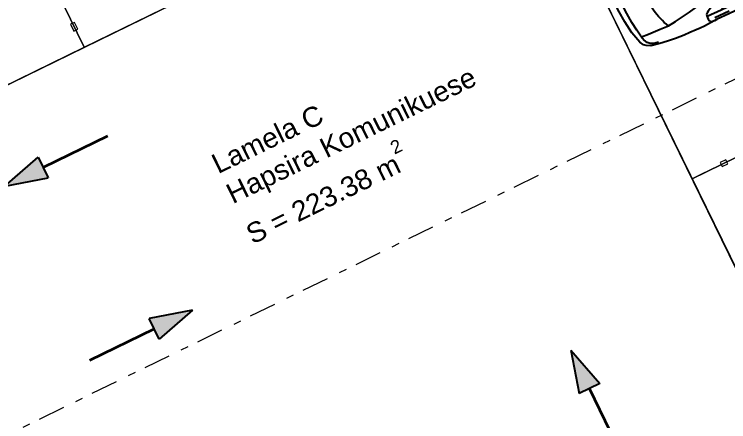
# Model space of a CAD drawing. Header units: metres. Extents: x 7511783 to 7512372, y 4692307 to 4692611.
# Drawn here: x 7512322.01 to 7512331.39, y 4692567.37 to 4692572.71 of the extents above; entities that cross this region are included whole.
import ezdxf

# ---------------------------------------------------------------- set-up
doc = ezdxf.new("R2010")
doc.units = ezdxf.units.M
doc.linetypes.add('Dot & Dashed', pattern=[670.2777624130249, 352.777767181396, -176.388883590699, 0, -141.11111164093])
doc.linetypes.add('Long Dashed', pattern=[793.7499761581423, 476.2499928474427, -317.4999833106997])
for name, color, linetype, lineweight, true_color in [('A - Fill Zone_Pen_No__156', 7, 'Continuous', 0, 0x54689e), ('A -Polyline_Pen_No__48', 7, 'Continuous', 0, 0xa80f02), ('A -Polyline_Pen_No__8', 7, 'Continuous', 0, 0xa80f02), ('Marker - Section_Pen_No__85', 7, 'Continuous', 0, 0x80c2ff)]:
    doc.layers.add(name, color=color, linetype=linetype, lineweight=lineweight, true_color=true_color)
for name, color, linetype, lineweight in [('A - Shtyllat', 7, 'Continuous', 0), ('A - Shtyllat_Pen_No__1', 7, 'Continuous', 0), ('A -Polyline', 7, 'Continuous', 0), ('A -Polyline_Pen_No__42', 8, 'Continuous', 0), ('garazhat-netw-amiri - b1', 20, 'Continuous', 0), ('Interior - Furniture _Pen_No__42', 8, 'Continuous', 0), ('Marker - Section', 7, 'Continuous', 0)]:
    doc.layers.add(name, color=color, linetype=linetype, lineweight=lineweight)
doc.styles.add('GENERATED_STYLE_1', font='arial.ttf')

# ---------------------------------------------------------------- blocks, each defined once
blk = doc.blocks.new('Column_76', base_point=(6635.000000000004, 13874.91603487401))
at = {"layer": 'A - Shtyllat_Pen_No__1', "color": 7, "linetype": 'Continuous', "lineweight": 13, "flags": 128}
blk.add_lwpolyline([(6662.500000000005, 13924.91603487401), (6607.500000000003, 13924.91603487401), (6607.500000000003, 13824.91603487401), (6662.500000000005, 13824.91603487401)], close=True, dxfattribs=at)
blk = doc.blocks.new('Column_80', base_point=(445.0000000000012, 14410))
at = {"layer": 'A - Shtyllat_Pen_No__1', "color": 7, "linetype": 'Continuous', "lineweight": 13, "flags": 128}
blk.add_lwpolyline([(405.0000000000011, 14440), (405.0000000000011, 14380), (485.0000000000012, 14380), (485.0000000000012, 14440)], close=True, dxfattribs=at)
blk = doc.blocks.new('Car 05 22')
at = {"layer": 'Interior - Furniture _Pen_No__42', "color": 8, "linetype": 'Continuous', "lineweight": 25}
for p, q in [((1961.117547741, 983.2211582230001), (1928.938242309, 983.2211582230001)), ((1928.938242309, 983.2211582230001), (1957.843908175, 858.0544967500001)), ((1996.903176747, 974.9060932166), (1961.117547741, 983.2211582230001)), ((2026.89661068, 945.007687052), (1996.903176747, 974.9060932166)), ((2054.5732194, 897.577022836), (2026.89661068, 945.007687052)), ((-168.2198443133, 844.6061713611999), (-251.752794228, 841.0437339470001)), ((-78.35772569479998, 850.6357850930001), (-168.2198443133, 844.6061713611999)), ((-24.036324899, 852.2918850640001), (-78.35772569479998, 850.6357850930001)), ((40.3182760438, 852.333685063), (-24.036324899, 852.2918850640001)), ((230.8030912739, 845.5192631063), (40.3182760438, 852.333685063)), ((165.168377873, 840.2758852750001), (194.733578306, 844.324685204)), ((194.733578306, 844.324685204), (230.803091274, 845.519263106)), ((400.0158099590001, 847.5968063790001), (230.8030912739, 845.5192631063)), ((590.7241636140001, 851.6786068920002), (400.0158099590001, 847.5968063790001)), ((856.5325990199999, 856.1697074550001), (590.7241636140001, 851.6786068920002)), ((1129.8609284, 858.5331077519999), (856.5325990199999, 856.1697074550001)), ((1129.8609284, 858.5331077519999), (1120.69723063, 838.160005195)), ((1536.1071561, 860.3802508980001), (1129.8609284, 858.5331077519999)), ((1957.843908175, 858.0544967500001), (1536.1071561, 860.3802508980001)), ((1957.84390817, 858.0544967500001), (1977.22141076, 777.427813481)), ((2067.91700908, 857.6794056350002), (2054.5732194, 897.577022836)), ((2119.91703998, 857.4374531180001), (2067.91700908, 857.6794056350002)), ((2075.28112592, 835.6608695470001), (2067.91700908, 857.6794056350002)), ((2193.165590015, 856.4504063259001), (2119.91703998, 857.4374531180001)), ((2182.27381684, 834.0818412380002), (2193.16559002, 856.4504063260001)), ((2808.01466132, 852.5547640039999), (2193.165590015, 856.4504063259001)), ((2855.7113639, 852.6327640009999), (2808.01466132, 852.5547640039999)), ((2808.01466132, 852.5547640039999), (2876.86636504, 843.3172643940001)), ((2891.44016583, 852.528764005), (2855.7113639, 852.6327640009999)), ((2922.51356751, 852.0343640259999), (2891.44016583, 852.528764005)), ((2945.17226874, 849.4061641369999), (2922.51356751, 852.0343640259999)), ((2989.61447115, 839.6482645490003), (2945.17226874, 849.4061641369999)), ((-706.3378894982, 775.7872218095), (-757.6903274910002, 747.022066986)), ((-585.227090103, 801.027979058), (-706.3378894982, 775.7872218095)), ((-664.8727541800001, 760.961322365), (-701.0941271610001, 743.2591195180001)), ((-626.571782751, 772.4860242179999), (-664.8727541800001, 760.961322365)), ((-594.8871138119998, 778.489558035), (-626.571782751, 772.4860242179999)), ((-483.1389679684001, 817.2581826864), (-585.227090103, 801.027979058)), ((-372.3345973750002, 830.2299334650002), (-483.1389679684001, 817.2581826864)), ((-251.752794228, 841.0437339470001), (-372.3345973750002, 830.2299334650002)), ((124.560977278, 791.396786131), (129.0398444, 820.468777931)), ((125.693926866, 743.8968737240001), (124.560977278, 791.396786131)), ((327.3887276080001, 761.9208956260001), (125.394377448, 756.455747737)), ((129.0398444, 820.468777931), (138.8862428820001, 832.3883788069999)), ((138.8862428820001, 832.3883788069999), (165.168377873, 840.2758852750001)), ((210.873013229, 809.231738788), (418.0703055720001, 816.1926024380002)), ((521.950780327, 764.672895972), (327.3887276080001, 761.9208956260001)), ((355.2943663540001, 762.315609428), (339.1227247570001, 683.1192857359999)), ((373.4006373970001, 762.571715197), (357.2289958010001, 683.375391506)), ((813.6270094460001, 769.327996556), (521.950780327, 764.672895972)), ((1108.59023357, 773.98329714), (813.6270094460001, 769.327996556)), ((1036.25651944, 772.8416796290002), (996.5002997029999, 578.7916468290002)), ((1041.96657906, 578.0240872360001), (1107.56627095, 773.967136299)), ((1173.32542975, 774.8950612010001), (1090.33970038, 577.8925306800002)), ((1115.14443198, 808.9482015290001), (1108.59023357, 773.98329714)), ((1108.59023357, 773.98329714), (1537.61805657, 780.0259473990001)), ((1119.51383092, 833.267204581), (1115.14443198, 808.9482015290001)), ((1120.16623076, 836.3248049650001), (1119.51383092, 833.267204581)), ((1120.69723063, 838.160005195), (1120.16623076, 836.3248049650001)), ((1162.63563846, 830.4777734580001), (1220.13025657, 829.0713745190002)), ((1220.13025657, 829.0713745190002), (1369.65750367, 831.4890726950001)), ((1537.61805657, 780.0256115210001), (1974.99295641, 786.0764425990001)), ((1939.15395607, 686.22492547), (1995.917261, 777.427813481)), ((1977.22141076, 777.427813481), (2019.59119012, 777.427813481)), ((2000.39650233, 701.5917706940002), (2213.53100788, 762.9814866290001)), ((2019.59119012, 777.427813481), (2044.48611622, 783.069509224)), ((2044.48611622, 783.069509224), (2063.35562216, 792.2740022800001)), ((2063.35562216, 792.2740022800001), (2070.42572439, 799.8521965630001)), ((2068.68333559, 787.696981005), (2065.39356605, 794.4584027669999)), ((2068.68333559, 787.696981005), (2148.02030692, 790.4828861469999)), ((2070.42572439, 799.8521965630001), (2075.2191259, 809.398389361)), ((2075.2191259, 809.398389361), (2075.28112592, 835.6608695470001)), ((2106.51930118, 732.1586113790001), (2148.02030692, 790.4828861469999)), ((2148.02030692, 790.4828861469999), (2166.81146925, 813.8145374840001)), ((2148.02030692, 790.4828861469999), (2205.61920777, 792.204186117)), ((2166.81146925, 813.8145374840001), (2182.27381684, 834.0818412380002)), ((2205.61920777, 792.204186117), (2227.21980808, 791.0038861380001)), ((2226.59190807, 769.8777067159999), (2213.53100788, 762.9814866290001)), ((2213.53100788, 762.9814866290001), (2238.34670825, 752.240186817)), ((2234.36910819, 773.9630864369999), (2226.59190807, 769.8828865080001)), ((2227.21980808, 791.0038861380001), (2232.61990816, 790.0299861550001)), ((2232.61990816, 790.0299861550001), (2237.93539134, 787.287122525)), ((2238.46067648, 776.864360243), (2234.36910819, 773.9630864369999)), ((2240.81890828, 784.0391862600001), (2237.93539134, 787.287122525)), ((2238.34670825, 752.240186817), (2258.53170854, 739.7174870370001)), ((2238.46067648, 776.864360243), (2240.85090828, 780.520986322)), ((2240.85090828, 780.520986322), (2240.81890828, 784.0391862600001)), ((2876.86636504, 843.3172643940001), (2954.16376923, 813.731165643)), ((2904.11849592, 832.8863289209999), (2905.06820589, 832.837990116)), ((2954.16376923, 813.731165643), (3075.78877375, 774.6896785450001)), ((3013.55027244, 833.064864827), (2989.61447115, 839.6482645490003)), ((3154.26138006, 782.5577669589999), (3013.55027244, 833.064864827)), ((3022.47491973, 758.305686711), (3023.66221975, 762.4851866380001)), ((3024.49924208, 753.7186598590001), (3022.47491973, 758.305686711)), ((3023.66221975, 762.4851866380001), (3034.64521991, 765.0503865930001)), ((3037.91041996, 743.452886971), (3024.49924208, 753.7186598590001)), ((3034.64521991, 765.0503865930001), (3046.93432009, 763.817386614)), ((3046.93432009, 763.817386614), (3060.9451203, 762.9292866300001)), ((3060.9451203, 762.9292866300001), (3089.85712072, 757.3861867269999)), ((3100.48402088, 763.1120866269999), (3075.78877375, 774.6896785450001)), ((3089.85712072, 757.3861867269999), (3108.43932099, 751.4304868319999)), ((3114.13862108, 753.311186799), (3100.48402088, 763.1120866269999)), ((3108.43932099, 751.4304868319999), (3122.8656212, 746.435986919)), ((3122.8656212, 746.435986919), (3114.13862108, 753.311186799)), ((3235.883818752, 747.6101556219), (3154.26138006, 782.5577669589999)), ((-815.0478655078001, 667.7598955197003), (-855.0523550635, 511.0116477078998)), ((-784.8200333720001, 721.8124613509999), (-815.0478655078001, 667.7598955197003)), ((-757.6903274910002, 747.022066986), (-784.8200333720001, 721.8124613509999)), ((-768.27197925, 602.2788720830002), (-750.5770825730001, 669.7773949330001)), ((-729.425104913, 716.3992494200002), (-750.5770825730001, 669.7773949330001)), ((-701.0941271610001, 743.2591195180001), (-729.425104913, 716.3992494200002)), ((132.4291391170001, 722.8048827370001), (125.693926866, 743.8968737240001)), ((146.670770152, 710.6062742990001), (132.4291391170001, 722.8048827370001)), ((171.252864179, 696.6287725440002), (146.670770152, 710.6062742990001)), ((212.566754139, 676.5412700230003), (171.252864179, 696.6287725440002)), ((266.3151410770001, 654.566867265), (212.566754139, 676.5412700230003)), ((339.1227247570001, 683.1192857359999), (329.5580559370001, 633.867334886)), ((357.2289958010001, 683.375391506), (346.76505809, 629.492778784)), ((2000.39650233, 701.5917706940002), (1730.35620914, 633.8338533080002)), ((1952.84760406, 621.338789111), (2122.04550654, 659.9572884350001)), ((2122.04550654, 659.9572884350001), (2293.79610906, 697.650987774)), ((2258.53170854, 739.7174870370001), (2269.0398087, 731.086787188)), ((2269.0398087, 731.086787188), (2278.83550884, 721.9650873480001)), ((2278.83550884, 721.9650873480001), (2293.79610906, 697.650987774)), ((2293.79610906, 697.650987774), (2317.1870094, 700.7385877199999)), ((2293.79610906, 697.6386630720001), (2293.79610906, 697.650987774)), ((2317.1870094, 700.7385877199999), (2345.74280982, 702.7498876850002)), ((2355.13419975, 639.912801441), (2317.1870094, 700.7385877199999)), ((2345.74280982, 702.7498876850002), (2378.92931031, 702.0184876970001)), ((2410.10490185, 649.1086815510001), (2378.92931031, 702.0184876970001)), ((2378.92931031, 702.0184876970001), (2410.57231077, 694.202887834)), ((2410.57231077, 694.202887834), (2410.58631694, 694.1782473540002)), ((2428.73881104, 681.706188053), (2410.57231077, 694.202887834)), ((2428.73881104, 681.706188053), (2457.25830016, 700.0355353230001)), ((2428.77597173, 681.7007453250001), (2428.73881104, 681.706188053)), ((2428.77597173, 681.7007453250001), (2456.66545813, 639.8418234830003)), ((2457.25830016, 700.0355353230001), (2535.4819126, 697.9905877680001)), ((2535.4226126, 697.9916562040003), (2673.21491462, 695.5089878119999)), ((2535.46586986, 697.9894090810001), (2535.4819126, 697.988971943)), ((2673.21491462, 695.5089878119999), (2787.200816290001, 691.4809878819999)), ((2787.200816290001, 691.4809878819999), (2868.41581748, 687.223087957)), ((2868.39588233, 687.2248867100001), (2959.72331881, 678.984388101)), ((2959.72331881, 678.984388101), (2868.41581748, 687.1969879569999)), ((2959.72331881, 678.984388101), (3047.2313201, 666.2002883250001)), ((3050.61522015, 730.6688871950001), (3037.91041996, 743.452886971)), ((3047.20992906, 666.2041971140002), (3100.00912087, 656.556188494)), ((3064.50712035, 714.6457874760001), (3050.61522015, 730.6688871950001)), ((3076.97452053, 697.807687771), (3064.50712035, 714.6457874760001)), ((3100.00912087, 656.556188494), (3076.97452053, 697.807687771)), ((3152.92075342, 553.873393456), (3100.00912087, 656.556188494)), ((3170.0706946, 726.5554905960001), (3122.8656212, 746.435986919)), ((3211.69204952, 701.0151137130001), (3170.0706946, 726.5554905960001)), ((3254.25934432, 663.1775183300001), (3211.69204952, 701.0151137130001)), ((3269.07948628, 728.3294692490001), (3235.883818752, 747.6101556219)), ((3301.86726379, 602.8090087200001), (3254.25934432, 663.1775183300001)), ((3298.56678787, 705.6390702070001), (3269.07948628, 728.3294692490001)), ((3337.33388997, 663.380671991), (3298.56678787, 705.6390702070001)), ((3374.49419199, 603.583974516), (3337.33388997, 663.380671991)), ((-768.27197925, 602.2788720830002), (-782.764796709, 510.0106247469999)), ((-764.3441764490001, 617.261773195), (-665.7281459970001, 623.9546285630003)), ((-665.7281459970001, 623.9546285630003), (-500.877431885, 634.180288886)), ((-500.877431885, 634.180288886), (-383.0238853850001, 641.9613403830001)), ((-383.0238853850001, 641.9613403830001), (-274.2208861730001, 631.3184000780001)), ((-274.2208861730001, 631.3184000780001), (-56.40485420300001, 600.536895199)), ((-56.40485420300001, 600.536895199), (145.941775497, 566.5900898169999)), ((145.941775497, 566.5900898169999), (233.261172115, 552.312592089)), ((319.490328155, 636.426864989), (266.3151410770001, 654.566867265)), ((392.7088835140001, 617.8124267930001), (319.490328155, 636.426864989)), ((474.8166917820001, 607.105387857), (392.7088835140001, 617.8124267930001)), ((521.3449804749999, 601.6186871690002), (474.8166917820001, 607.105387857)), ((569.993568652, 596.838186569), (521.3449804749999, 601.6186871690002)), ((652.59274858, 590.9845858339999), (569.993568652, 596.838186569)), ((772.8388193580001, 584.9903850819999), (652.59274858, 590.9845858339999)), ((907.266686691, 580.298084493), (772.8388193580001, 584.9903850819999)), ((1041.96657906, 578.0240872360001), (907.266686691, 580.298084493)), ((1227.79815085, 577.518695794), (1041.96657906, 578.0240872360001)), ((1316.09897866, 580.475793563), (1227.79815085, 577.518695794)), ((1403.02450604, 584.4121905939999), (1316.09897866, 580.475793563)), ((1483.8761315, 590.1361862749999), (1403.02450604, 584.4121905939999)), ((1562.00595611, 600.5964783840001), (1483.8761315, 590.1361862749999)), ((1730.35620914, 633.8338533080002), (1562.00595611, 600.5964783840001)), ((1610.72419049, 544.0665862469999), (1779.61280153, 581.7538898049999)), ((1779.61280153, 581.7538898049999), (1952.84760406, 621.338789111)), ((2379.77420337, 575.387091212), (2355.13301598, 639.9159014410001)), ((2397.33410595, 514.2584815219999), (2379.77250853, 575.3929912130001)), ((2436.02871163, 583.2244924540001), (2410.10490185, 649.1086815510001)), ((2453.63941421, 521.616582688), (2436.02871163, 583.2244924540001)), ((2456.66545813, 639.8418234830003), (2487.23639187, 574.2621729599999)), ((2487.23639187, 574.2621729599999), (2491.79934275, 562.0052962960002)), ((3301.86726379, 602.8090087200001), (3346.01551313, 501.42179807)), ((3418.40079436, 512.743978351), (3374.49419199, 603.583974516)), ((-855.0523550635, 511.0116477078998), (-874.6778528530002, 344.9579771100001)), ((-782.7621654889999, 510.0273763590001), (-794.5333543099999, 390.6265818930001)), ((233.261172115, 552.312592089), (315.3092800730001, 541.359190513)), ((315.2936019620001, 541.3606176840001), (384.2945810830001, 535.0794906230002)), ((384.2815104790001, 535.0803623180001), (454.174320738, 530.4191213629999)), ((454.170282107, 530.4193907049998), (526.242583163, 526.2868907769998)), ((526.2331313149999, 526.287307384), (627.7018846490002, 521.814890855)), ((627.6985462070002, 521.8149872519999), (756.75876515, 518.0884218199999)), ((756.75876515, 518.0884218199999), (1322.62824821, 518.052230308)), ((1322.62824821, 518.052230308), (1420.49779626, 521.6528908580001)), ((1420.49066257, 521.652523245), (1466.64156934, 524.030772681)), ((1466.62639694, 524.029990817), (1510.87647584, 527.594696836)), ((1510.85529759, 527.5929907539999), (1554.25309822, 533.0576906580002)), ((1554.25309822, 533.0576906580002), (1596.82961355, 540.969674969)), ((1597.28918852, 541.1774857889999), (1596.65116701, 540.8889849259999)), ((2419.31580918, 395.73626267), (2397.33316008, 514.2635815229999)), ((2477.61661773, 401.0764635800001), (2453.63941421, 521.616582688)), ((2491.79994982, 562.0052962960002), (2517.90263133, 477.034766618)), ((2517.90263133, 477.034766618), (2537.54372273, 384.081034151)), ((3189.62073735, 475.569766106), (3152.92075342, 553.873393456)), ((3199.39883308, 466.7584630290001), (3189.62073735, 475.569766106)), ((3346.01551313, 501.42179807), (3374.29746586, 419.557472908)), ((3457.47689648, 393.098483403), (3418.40079436, 512.743978351)), ((-794.5333543099999, 390.6265818930001), (-802.432846809, 258.715288008)), ((2433.73206705, 266.091642182), (2419.31580918, 395.73626267)), ((2493.88922012, 269.050242651), (2477.61661773, 401.0764635800001)), ((2537.54372273, 384.081034151), (2551.45611664, 285.6281997640001)), ((3220.69886845, 454.3885401880001), (3199.39883308, 466.7584630290001)), ((3256.10680826, 439.241753418), (3220.67662376, 454.401458713)), ((3288.39019413, 425.101248479), (3256.10680826, 439.241753418)), ((3319.36158057, 408.4128426500001), (3288.39019413, 425.101248479)), ((3353.46269085, 384.251283776), (3319.36158057, 408.4128426500001)), ((3324.65427826, 377.297531782), (3321.23357975, 370.497229407)), ((3328.30797666, 379.591332583), (3324.65427826, 377.297531782)), ((3338.46837221, 379.452332535), (3328.30797666, 379.591332583)), ((3363.6407612, 357.8117249760001), (3338.46837221, 379.452332535)), ((3377.18239213, 359.973484801), (3353.46269085, 384.251283776)), ((3391.09039087, 344.247647689), (3374.29746586, 419.557472908)), ((3468.34279707, 330.9338860280001), (3457.47689648, 393.098483403)), ((-874.6778528530002, 344.9579771100001), (-882.9440546450002, 194.680643518)), ((2551.45611664, 285.6281997640001), (2559.71041303, 193.693567653)), ((3321.23357975, 370.497229407), (3320.99727986, 362.132926485)), ((3320.99727986, 362.132926485), (3338.31527228, 276.8564967000001)), ((3396.66521323, 315.8049103040001), (3363.6407612, 357.8117249760001)), ((3391.09039087, 344.247647689), (3377.18239213, 359.973484801)), ((3408.0703938, 289.3779877820002), (3396.66521323, 315.8049103040001)), ((3408.0703938, 289.3779877820002), (3413.77629411, 267.259988716)), ((3474.4914974, 263.721088865), (3468.34279707, 330.9338860280001)), ((-882.9440546450002, 194.680643518), (-885.376707689, 0)), ((-802.432846809, 258.715288008), (-806.813142649, 124.936494209)), ((2441.61713002, 131.955220918), (2433.73181129, 266.093942182)), ((2503.10292147, 133.173421111), (2493.88922012, 269.050242651)), ((2559.71041303, 193.693567653), (2564.38081099, 101.185635342)), ((3338.31527228, 276.8564967000001), (3351.88296634, 172.661960307)), ((3413.77548775, 267.2641933500001), (3418.45445829, 242.866384828)), ((3418.45219437, 242.878189745), (3424.04489467, 200.723791525)), ((3424.04489467, 200.723791525), (3427.72848251, 152.023715234)), ((3478.33319761, 199.9171915590001), (3474.4914974, 263.721088865)), ((3479.35651311, 164.9481933352), (3478.33319761, 199.9171915590001)), ((-806.813142649, 124.936494209), (-808.0470753050001, 0)), ((2444.0197128, -0.02730000432770001), (2441.61701245, 131.957220918)), ((2506.01959488, -3.859767548100002e-13), (2503.10292147, 133.173421111)), ((2564.38081099, 101.185635342), (2566.01761027, -0.006100002130650002)), ((3351.88296634, 172.661960307), (3358.34376351, 75.87012649980001)), ((3432.36383112, 39.98011396419999), (3427.72848251, 152.023715234)), ((3489.51959821, 164.9481933352), (3479.35651311, 164.9481933352)), ((3489.51959821, -164.9481933352), (3489.51959821, 164.9481933352)), ((-885.376707689, 0), (-882.9440546450002, -194.680643518)), ((-806.813142649, -124.936494209), (-808.0470753050001, 1.476718538480001e-13)), ((2444.0197128, 0.02730000432710001), (2441.61701245, -131.957220918)), ((2564.38081099, -101.185635342), (2566.01761027, 0.006100002129970001)), ((3353.95786543, 27.8932505984), (3358.34376351, 75.87012649980001)), ((3353.95786543, 27.8932505984), (3353.95786543, -0.7649002671629999)), ((3353.95786543, -27.8932505984), (3353.95786543, 0.7649002671619999)), ((3370.89075802, 11.7411041009), (3370.32315827, -0.7649002671629999)), ((3370.89075802, -11.7411041009), (3370.32315827, 0.7649002671619999)), ((3372.49235732, 23.6550082622), (3370.89075802, 11.7411041009)), ((3376.26728506, 38.993950924), (3372.49235732, 23.6550082622)), ((3381.98685317, 46.5714162664), (3376.26728506, 38.993950924)), ((3386.21005132, 48.3522168884), (3381.98685317, 46.5714162664)), ((3386.21005132, 48.3522168884), (3394.28954778, 48.3522168884)), ((3398.51284593, 46.5714162664), (3394.28954778, 48.3522168884)), ((3404.23226311, 38.99375151340001), (3398.51284593, 46.5714162664)), ((3404.23226311, 38.99375151340001), (3408.00714178, 23.6550082622)), ((3408.00714178, 23.6550082622), (3409.76654101, 8.055102813469999)), ((3409.76654101, 8.055102813469999), (3409.76654101, -4.961309141290002e-13)), ((3431.76949509, 57.3729975776), (3431.76949509, 56.7710829698)), ((3432.04453126, -0.0109000038072), (3432.36383112, 39.98011396419999)), ((3432.04453126, 0.0109000038063), (3432.36383112, -39.98011396419999)), ((2506.01959488, -2.780368116010001e-13), (2503.10292147, -133.173421111)), ((3351.88296634, -172.661960307), (3358.34376351, -75.87012649980001)), ((3353.95786543, -27.8932505984), (3358.34376351, -75.87012649980001)), ((3372.49235732, -23.6550082622), (3370.89075802, -11.7411041009)), ((3376.26728506, -38.993950924), (3372.49235732, -23.6550082622)), ((3381.98685317, -46.5714162664), (3376.26728506, -38.993950924)), ((3386.21005132, -48.3522168884), (3381.98685317, -46.5714162664)), ((3386.21005132, -48.3522168884), (3394.28954778, -48.3522168884)), ((3398.51284593, -46.5714162664), (3394.28954778, -48.3522168884)), ((3404.23226311, -38.99375151340001), (3398.51284593, -46.5714162664)), ((3404.23226311, -38.99375151340001), (3408.00714178, -23.6550082622)), ((3408.00714178, -23.6550082622), (3409.76654101, -8.055102813469999)), ((3409.76654101, -8.055102813469999), (3409.76654101, -3.892295027780001e-13)), ((3432.36383112, -39.98011396419999), (3427.72848251, -152.023715234)), ((3431.76949509, -57.3729975776), (3431.76949509, -56.7710829698)), ((-802.432846809, -258.715288008), (-806.813142649, -124.936494209)), ((2441.61713002, -131.955220918), (2433.73181129, -266.093942182)), ((2503.10292147, -133.173421111), (2493.88922012, -269.050242651)), ((2559.71041303, -193.693567653), (2564.38081099, -101.185635342)), ((3338.31527228, -276.8564967000001), (3351.88296634, -172.661960307)), ((3424.04489467, -200.723791525), (3427.72848251, -152.023715234)), ((3478.33319761, -199.9171915590001), (3479.35651311, -164.9481933352)), ((3479.35651311, -164.9481933352), (3489.51959821, -164.9481933352)), ((-882.9440546450002, -194.680643518), (-874.6778528530002, -344.9579771100001)), ((-794.5333543099999, -390.6265818930001), (-802.432846809, -258.715288008)), ((2433.73206705, -266.091642182), (2419.31580918, -395.73626267)), ((2493.88922012, -269.050242651), (2477.61661773, -401.0764635800001)), ((2551.45611664, -285.6281997640001), (2559.71041303, -193.693567653)), ((3320.99727986, -362.132926485), (3338.31527228, -276.8564967000001)), ((3408.0703938, -289.3779877820002), (3413.77629411, -267.259988716)), ((3413.77548775, -267.2641933500001), (3418.45445829, -242.866384828)), ((3418.45219437, -242.878189745), (3424.04489467, -200.723791525)), ((3468.34279707, -330.9338860280001), (3474.4914974, -263.721088865)), ((3474.4914974, -263.721088865), (3478.33319761, -199.9171915590001)), ((-874.6778528530002, -344.9579771100001), (-855.0523550635, -511.0116477078998)), ((2537.54372273, -384.081034151), (2551.45611664, -285.6281997640001)), ((3321.23357975, -370.497229407), (3320.99727986, -362.132926485)), ((3324.65427826, -377.297531782), (3321.23357975, -370.497229407)), ((3363.6407612, -357.8117249760001), (3338.46837221, -379.452332535)), ((3377.18239213, -359.973484801), (3353.46269085, -384.251283776)), ((3396.66521323, -315.8049103040001), (3363.6407612, -357.8117249760001)), ((3391.09039087, -344.247647689), (3374.29746586, -419.557472908)), ((3391.09039087, -344.247647689), (3377.18239213, -359.973484801)), ((3408.0703938, -289.3779877820002), (3396.66521323, -315.8049103040001)), ((3457.47689648, -393.098483403), (3468.34279707, -330.9338860280001)), ((-782.7621654889999, -510.0273763590001), (-794.5333543099999, -390.6265818930001)), ((2419.31580918, -395.73626267), (2397.33316008, -514.2635815229999)), ((2477.61661773, -401.0764635800001), (2453.63941421, -521.616582688)), ((2517.90263133, -477.034766618), (2537.54372273, -384.081034151)), ((3199.39883308, -466.7584630290001), (3189.62073735, -475.569766106)), ((3220.69886845, -454.3885401880001), (3199.39883308, -466.7584630290001)), ((3256.10680826, -439.241753418), (3220.67662376, -454.401458713)), ((3288.39019413, -425.101248479), (3256.10680826, -439.241753418)), ((3319.36158057, -408.4128426500001), (3288.39019413, -425.101248479)), ((3353.46269085, -384.251283776), (3319.36158057, -408.4128426500001)), ((3328.30797666, -379.591332583), (3324.65427826, -377.297531782)), ((3338.46837221, -379.452332535), (3328.30797666, -379.591332583)), ((3346.01551313, -501.42179807), (3374.29746586, -419.557472908)), ((3418.40079436, -512.743978351), (3457.47689648, -393.098483403)), ((-855.0523550635, -511.0116477078998), (-815.0478655078001, -667.7598955197003)), ((-768.27197925, -602.2788720830002), (-782.764796709, -510.0106247469999)), ((145.941775497, -566.5900898169999), (233.261172115, -552.312592089)), ((233.261172115, -552.312592089), (315.3092800730001, -541.359190513)), ((315.2936019620001, -541.3606176840001), (384.2945810830001, -535.0794906230002)), ((384.2815104790001, -535.0803623180001), (454.174320738, -530.4191213629999)), ((454.170282107, -530.4193907049998), (526.242583163, -526.2868907769998)), ((526.2331313149999, -526.287307384), (627.7018846490002, -521.814890855)), ((627.6985462070002, -521.8149872519999), (756.75876515, -518.0884218199999)), ((756.75876515, -518.0884218199999), (1322.62824821, -518.052230308)), ((1322.62824821, -518.052230308), (1420.49779626, -521.6528908580001)), ((1420.49066257, -521.652523245), (1466.64156934, -524.030772681)), ((1466.62639694, -524.029990817), (1510.87647584, -527.594696836)), ((1510.85529759, -527.5929907539999), (1554.25309822, -533.0576906580002)), ((1554.25309822, -533.0576906580002), (1596.82961355, -540.969674969)), ((1597.28918852, -541.1774857889999), (1596.65116701, -540.8889849259999)), ((1610.72419049, -544.0665862469999), (1779.61280153, -581.7538898049999)), ((2397.33410595, -514.2584815219999), (2379.77250853, -575.3929912130001)), ((2453.63941421, -521.616582688), (2436.02871163, -583.2244924540001)), ((2487.23639187, -574.2621729599999), (2491.79934275, -562.0052962960002)), ((2491.79994982, -562.0052962960002), (2517.90263133, -477.034766618)), ((3152.92075342, -553.873393456), (3100.00912087, -656.556188494)), ((3189.62073735, -475.569766106), (3152.92075342, -553.873393456)), ((3301.86726379, -602.8090087200001), (3346.01551313, -501.42179807)), ((3374.49419199, -603.583974516), (3418.40079436, -512.743978351)), ((-768.27197925, -602.2788720830002), (-750.5770825730001, -669.7773949330001)), ((-764.3441764490001, -617.261773195), (-665.7281459970001, -623.9546285630003)), ((-665.7281459970001, -623.9546285630003), (-500.877431885, -634.180288886)), ((-500.877431885, -634.180288886), (-383.0238853850001, -641.9613403830001)), ((-383.0238853850001, -641.9613403830001), (-274.2208861730001, -631.3184000780001)), ((-274.2208861730001, -631.3184000780001), (-56.40485420300001, -600.536895199)), ((-56.40485420300001, -600.536895199), (145.941775497, -566.5900898169999)), ((266.3151410770001, -654.566867265), (212.566754139, -676.5412700230003)), ((319.490328155, -636.426864989), (266.3151410770001, -654.566867265)), ((392.7088835140001, -617.8124267930001), (319.490328155, -636.426864989)), ((339.1227247570001, -683.1192857359999), (329.5580559370001, -633.867334886)), ((357.2289958010001, -683.375391506), (346.76505809, -629.492778784)), ((474.8166917820001, -607.105387857), (392.7088835140001, -617.8124267930001)), ((521.3449804749999, -601.6186871690002), (474.8166917820001, -607.105387857)), ((569.993568652, -596.838186569), (521.3449804749999, -601.6186871690002)), ((652.59274858, -590.9845858339999), (569.993568652, -596.838186569)), ((772.8388193580001, -584.9903850819999), (652.59274858, -590.9845858339999)), ((907.266686691, -580.298084493), (772.8388193580001, -584.9903850819999)), ((1041.96657906, -578.0240872360001), (907.266686691, -580.298084493)), ((1036.25651944, -772.8416796290002), (996.5002997029999, -578.7916468290002)), ((1227.79815085, -577.518695794), (1041.96657906, -578.0240872360001)), ((1041.96657906, -578.0240872360001), (1107.56627095, -773.967136299)), ((1173.32542975, -774.8950612010001), (1090.33970038, -577.8925306800002)), ((1316.09897866, -580.475793563), (1227.79815085, -577.518695794)), ((1403.02450604, -584.4121905939999), (1316.09897866, -580.475793563)), ((1483.8761315, -590.1361862749999), (1403.02450604, -584.4121905939999)), ((1562.00595611, -600.5964783840001), (1483.8761315, -590.1361862749999)), ((1730.35620914, -633.8338533080002), (1562.00595611, -600.5964783840001)), ((2000.39650233, -701.5917706940002), (1730.35620914, -633.8338533080002)), ((1779.61280153, -581.7538898049999), (1952.84760406, -621.338789111)), ((1952.84760406, -621.338789111), (2122.04550654, -659.9572884350001)), ((2355.13419975, -639.912801441), (2317.1870094, -700.7385877199999)), ((2379.77420337, -575.387091212), (2355.13301598, -639.9159014410001)), ((2410.10490185, -649.1086815510001), (2378.92931031, -702.0184876970001)), ((2436.02871163, -583.2244924540001), (2410.10490185, -649.1086815510001)), ((2428.77597173, -681.7007453250001), (2456.66545813, -639.8418234830003)), ((2456.66545813, -639.8418234830003), (2487.23639187, -574.2621729599999)), ((3301.86726379, -602.8090087200001), (3254.25934432, -663.1775183300001)), ((3337.33388997, -663.380671991), (3374.49419199, -603.583974516)), ((-815.0478655078001, -667.7598955197003), (-784.8200333720001, -721.8124613509999)), ((-784.8200333720001, -721.8124613509999), (-757.6903274910002, -747.022066986)), ((-757.6903274910002, -747.022066986), (-706.3378894982, -775.7872218095)), ((-729.425104913, -716.3992494200002), (-750.5770825730001, -669.7773949330001)), ((-701.0941271610001, -743.2591195180001), (-729.425104913, -716.3992494200002)), ((-664.8727541800001, -760.961322365), (-701.0941271610001, -743.2591195180001)), ((125.693926866, -743.8968737240001), (124.560977278, -791.396786131)), ((132.4291391170001, -722.8048827370001), (125.693926866, -743.8968737240001)), ((146.670770152, -710.6062742990001), (132.4291391170001, -722.8048827370001)), ((171.252864179, -696.6287725440002), (146.670770152, -710.6062742990001)), ((212.566754139, -676.5412700230003), (171.252864179, -696.6287725440002)), ((355.2943663540001, -762.315609428), (339.1227247570001, -683.1192857359999)), ((373.4006373970001, -762.571715197), (357.2289958010001, -683.375391506)), ((1939.15395607, -686.22492547), (1995.917261, -777.427813481)), ((2000.39650233, -701.5917706940002), (2213.53100788, -762.9814866290001)), ((2106.51930118, -732.1586113790001), (2148.02030692, -790.4828861469999)), ((2122.04550654, -659.9572884350001), (2293.79610906, -697.650987774)), ((2238.34670825, -752.240186817), (2258.53170854, -739.7174870370001)), ((2258.53170854, -739.7174870370001), (2269.0398087, -731.086787188)), ((2269.0398087, -731.086787188), (2278.83550884, -721.9650873480001)), ((2278.83550884, -721.9650873480001), (2293.79610906, -697.650987774)), ((2293.79610906, -697.6386630720001), (2293.79610906, -697.650987774)), ((2293.79610906, -697.650987774), (2317.1870094, -700.7385877199999)), ((2317.1870094, -700.7385877199999), (2345.74280982, -702.7498876850002)), ((2345.74280982, -702.7498876850002), (2378.92931031, -702.0184876970001)), ((2378.92931031, -702.0184876970001), (2410.57231077, -694.202887834)), ((2428.73881104, -681.706188053), (2410.57231077, -694.202887834)), ((2410.57231077, -694.202887834), (2410.58631694, -694.1782473540002)), ((2428.77597173, -681.7007453250001), (2428.73881104, -681.706188053)), ((2428.73881104, -681.706188053), (2457.25830016, -700.0355353230001)), ((2457.25830016, -700.0355353230001), (2535.4819126, -697.9905877680001)), ((2535.4226126, -697.9916562040003), (2673.21491462, -695.5089878119999)), ((2535.46586986, -697.9894090810001), (2535.4819126, -697.988971943)), ((2673.21491462, -695.5089878119999), (2787.200816290001, -691.4809878819999)), ((2787.200816290001, -691.4809878819999), (2868.41581748, -687.223087957)), ((2868.39588233, -687.2248867100001), (2959.72331881, -678.984388101)), ((2959.72331881, -678.984388101), (2868.41581748, -687.1969879569999)), ((2959.72331881, -678.984388101), (3047.2313201, -666.2002883250001)), ((3037.91041996, -743.452886971), (3024.49924208, -753.7186598590001)), ((3050.61522015, -730.6688871950001), (3037.91041996, -743.452886971)), ((3047.20992906, -666.2041971140002), (3100.00912087, -656.556188494)), ((3064.50712035, -714.6457874760001), (3050.61522015, -730.6688871950001)), ((3076.97452053, -697.807687771), (3064.50712035, -714.6457874760001)), ((3100.00912087, -656.556188494), (3076.97452053, -697.807687771)), ((3108.43932099, -751.4304868319999), (3122.8656212, -746.435986919)), ((3122.8656212, -746.435986919), (3114.13862108, -753.311186799)), ((3170.0706946, -726.5554905960001), (3122.8656212, -746.435986919)), ((3154.26138006, -782.5577669589999), (3235.883818752, -747.6101556219)), ((3211.69204952, -701.0151137130001), (3170.0706946, -726.5554905960001)), ((3254.25934432, -663.1775183300001), (3211.69204952, -701.0151137130001)), ((3235.883818752, -747.6101556219), (3269.07948628, -728.3294692490001)), ((3269.07948628, -728.3294692490001), (3298.56678787, -705.6390702070001)), ((3298.56678787, -705.6390702070001), (3337.33388997, -663.380671991)), ((-706.3378894982, -775.7872218095), (-585.227090103, -801.027979058)), ((-626.571782751, -772.4860242179999), (-664.8727541800001, -760.961322365)), ((-594.8871138119998, -778.489558035), (-626.571782751, -772.4860242179999)), ((-585.227090103, -801.027979058), (-483.149337101, -817.2569687829999)), ((-483.149337101, -817.2569687829999), (-372.3345973750002, -830.2299334650002)), ((-372.3345973750002, -830.2299334650002), (-251.752794228, -841.0437339470001)), ((-251.752794228, -841.0437339470001), (-168.2198443133, -844.6061713611999)), ((124.560977278, -791.396786131), (129.0398444, -820.468777931)), ((327.3887276080001, -761.9208956260001), (125.394377448, -756.455747737)), ((129.0398444, -820.468777931), (138.8862428820001, -832.3883788069999)), ((138.8862428820001, -832.3883788069999), (165.168377873, -840.2758852750001)), ((165.168377873, -840.2758852750001), (194.733578306, -844.324685204)), ((210.873013229, -809.231738788), (418.0703055720001, -816.1926024380002)), ((521.950780327, -764.672895972), (327.3887276080001, -761.9208956260001)), ((813.6270094460001, -769.327996556), (521.950780327, -764.672895972)), ((1108.59023357, -773.98329714), (813.6270094460001, -769.327996556)), ((1108.59023357, -773.98329714), (1537.61805657, -780.0259473990001)), ((1115.14443198, -808.9482015290001), (1108.59023357, -773.98329714)), ((1119.51383092, -833.267204581), (1115.14443198, -808.9482015290001)), ((1120.16623076, -836.3248049650001), (1119.51383092, -833.267204581)), ((1120.69723063, -838.160005195), (1120.16623076, -836.3248049650001)), ((1129.8609284, -858.5331077519999), (1120.69723063, -838.160005195)), ((1162.63563846, -830.4777734580001), (1220.13025657, -829.0713745190002)), ((1220.13025657, -829.0713745190002), (1369.65750367, -831.4890726950001)), ((1537.61805657, -780.0256115210001), (1974.99295641, -786.0764425990001)), ((1957.84390817, -858.0544967500001), (1977.22141076, -777.427813481)), ((1977.22141076, -777.427813481), (2019.59119012, -777.427813481)), ((2019.59119012, -777.427813481), (2044.48611622, -783.069509224)), ((2044.48611622, -783.069509224), (2063.35562216, -792.2740022800001)), ((2063.35562216, -792.2740022800001), (2070.42572439, -799.8521965630001)), ((2068.68333559, -787.696981005), (2065.39356605, -794.4584027669999)), ((2075.28112592, -835.6608695470001), (2067.91700908, -857.6794056350002)), ((2068.68333559, -787.696981005), (2148.02030692, -790.4828861469999)), ((2070.42572439, -799.8521965630001), (2075.2191259, -809.398389361)), ((2075.2191259, -809.398389361), (2075.28112592, -835.6608695470001)), ((2148.02030692, -790.4828861469999), (2166.81146925, -813.8145374840001)), ((2148.02030692, -790.4828861469999), (2205.61920777, -792.204186117)), ((2166.81146925, -813.8145374840001), (2182.27381684, -834.0818412380002)), ((2182.27381684, -834.0818412380002), (2193.16559002, -856.4504063260001)), ((2205.61920777, -792.204186117), (2227.21980808, -791.0038861380001)), ((2213.53100788, -762.9814866290001), (2238.34670825, -752.240186817)), ((2226.59190807, -769.8777067159999), (2213.53100788, -762.9814866290001)), ((2234.36910819, -773.9630864369999), (2226.59190807, -769.8828865080001)), ((2227.21980808, -791.0038861380001), (2232.61990816, -790.0299861550001)), ((2232.61990816, -790.0299861550001), (2237.93539134, -787.287122525)), ((2238.46067648, -776.864360243), (2234.36910819, -773.9630864369999)), ((2240.81890828, -784.0391862600001), (2237.93539134, -787.287122525)), ((2238.46067648, -776.864360243), (2240.85090828, -780.520986322)), ((2240.85090828, -780.520986322), (2240.81890828, -784.0391862600001)), ((2808.01466132, -852.5547640039999), (2876.86636504, -843.3172643940001)), ((2876.86636504, -843.3172643940001), (2954.16376923, -813.731165643)), ((2945.17226874, -849.4061641369999), (2989.61447115, -839.6482645490003)), ((2954.16376923, -813.731165643), (3075.78877375, -774.6896785450001)), ((2989.61447115, -839.6482645490003), (3013.55027244, -833.064864827)), ((3013.55027244, -833.064864827), (3154.26138006, -782.5577669589999)), ((3024.49924208, -753.7186598590001), (3022.47491973, -758.305686711)), ((3022.47491973, -758.305686711), (3023.66221975, -762.4851866380001)), ((3023.66221975, -762.4851866380001), (3034.64521991, -765.0503865930001)), ((3034.64521991, -765.0503865930001), (3046.93432009, -763.817386614)), ((3046.93432009, -763.817386614), (3060.9451203, -762.9292866300001)), ((3060.9451203, -762.9292866300001), (3089.85712072, -757.3861867269999)), ((3100.48402088, -763.1120866269999), (3075.78877375, -774.6896785450001)), ((3089.85712072, -757.3861867269999), (3108.43932099, -751.4304868319999)), ((3114.13862108, -753.311186799), (3100.48402088, -763.1120866269999)), ((-168.2198443133, -844.6061713611999), (-78.35772569479998, -850.6357850930001)), ((-78.35772569479998, -850.6357850930001), (-24.036324899, -852.2918850640001)), ((-24.036324899, -852.2918850640001), (40.3182760438, -852.333685063)), ((40.3182760438, -852.333685063), (230.8030912739, -845.5192631063)), ((194.733578306, -844.324685204), (230.803091274, -845.519263106)), ((230.8030912739, -845.5192631063), (400.0158099590001, -847.5968063790001)), ((400.0158099590001, -847.5968063790001), (590.7241636140001, -851.6786068920002)), ((590.7241636140001, -851.6786068920002), (856.5325990199999, -856.1697074550001)), ((856.5325990199999, -856.1697074550001), (1129.8609284, -858.5331077519999)), ((1129.8609284, -858.5331077519999), (1536.1071561, -860.3802508980001)), ((1536.1071561, -860.3802508980001), (1957.84390817, -858.0544967500001)), ((1957.84390817, -858.0544967500001), (1928.938242309, -983.2211582230001)), ((2026.89661068, -945.007687052), (2054.5732194, -897.577022836)), ((2054.5732194, -897.577022836), (2067.917009081, -857.6794056350002)), ((2067.917009081, -857.6794056350002), (2119.91703998, -857.4374531180001)), ((2119.91703998, -857.4374531180001), (2193.165590015, -856.4504063259001)), ((2193.165590015, -856.4504063259001), (2808.01466132, -852.5547640039999)), ((2808.01466132, -852.5547640039999), (2855.7113639, -852.6327640009999)), ((2855.7113639, -852.6327640009999), (2891.44016583, -852.528764005)), ((2891.44016583, -852.528764005), (2922.51356751, -852.0343640259999)), ((2922.51356751, -852.0343640259999), (2945.17226874, -849.4061641369999)), ((1928.938242309, -983.2211582230001), (1961.117547741, -983.2211582230001)), ((1961.117547741, -983.2211582230001), (1996.903176747, -974.9060932166)), ((1996.903176747, -974.9060932166), (2026.89661068, -945.007687052))]:
    blk.add_line(p, q, dxfattribs=at)
for centre, radius, start, end in [((492.8743121958001, 217.6762888661), 973.2499460396, 154.1544541405, 170.9117329646), ((1649.811844864, 0), 1520.416064058, 158.6992078, 201.3007921999999), ((-1245.217819199, 0), 2907.303426369, 349.2141992177, 10.78580078235001), ((1856.361619248, -1.736472437242), 2353.963924674, 170.8803955853, 189.9222862500999), ((492.8743121958001, -217.6762888661), 973.2499460396, 191.230533967, 205.8455458595)]:
    blk.add_arc(centre, radius, start, end, dxfattribs=at)
blk = doc.blocks.new('Polyline_15', base_point=(63465.18193062756, -14074.33508883724))
at = {"layer": 'A -Polyline_Pen_No__48', "linetype": 'Continuous', "lineweight": 25, "true_color": 0xa80f02}
blk.add_hatch(color=14, dxfattribs=at).paths.add_polyline_path([(63465.18193062755, -12574.33508883724), (63315.18193062755, -13134.14258883724), (63615.18193062755, -13134.14258883724)])
at = {"layer": 'A -Polyline_Pen_No__48', "color": 14, "linetype": 'Continuous', "lineweight": 25, "true_color": 0xa80f02}
for p, q in [((63465.18193062755, -12574.33508883724), (63315.18193062755, -13134.14258883724)), ((63465.18193062755, -12574.33508883724), (63615.18193062755, -13134.14258883724)), ((63615.18193062755, -13134.14258883724), (63315.18193062755, -13134.14258883724))]:
    blk.add_line(p, q, dxfattribs=at)
at = {"layer": 'A -Polyline_Pen_No__8', "color": 14, "linetype": 'Continuous', "lineweight": 35, "true_color": 0xa80f02, "flags": 128}
blk.add_lwpolyline([(63465.18193062756, -14074.33508883724), (63465.18193062755, -13134.14258883724)], dxfattribs=at)
blk = doc.blocks.new('Polyline_17', base_point=(59238.41195874225, -7380.512641548449))
at = {"layer": 'A -Polyline_Pen_No__48', "linetype": 'Continuous', "lineweight": 25, "true_color": 0xa80f02}
blk.add_hatch(color=14, dxfattribs=at).paths.add_polyline_path([(57738.41195874225, -7380.512641548456), (58298.21945874225, -7530.512641548455), (58298.21945874225, -7230.512641548454)])
at = {"layer": 'A -Polyline_Pen_No__48', "color": 14, "linetype": 'Continuous', "lineweight": 25, "true_color": 0xa80f02}
for p, q in [((57738.41195874225, -7380.512641548456), (58298.21945874225, -7230.512641548454)), ((58298.21945874225, -7230.512641548454), (58298.21945874225, -7530.512641548455)), ((57738.41195874225, -7380.512641548456), (58298.21945874225, -7530.512641548455))]:
    blk.add_line(p, q, dxfattribs=at)
at = {"layer": 'A -Polyline_Pen_No__8', "color": 14, "linetype": 'Continuous', "lineweight": 35, "true_color": 0xa80f02, "flags": 128}
blk.add_lwpolyline([(59238.41195874225, -7380.512641548449), (58298.21945874225, -7380.512641548454)], dxfattribs=at)
blk = doc.blocks.new('Polyline_18', base_point=(57738.4119587423, -9921.926484050673))
at = {"layer": 'A -Polyline_Pen_No__48', "linetype": 'Continuous', "lineweight": 25, "true_color": 0xa80f02}
blk.add_hatch(color=14, dxfattribs=at).paths.add_polyline_path([(59238.4119587423, -9921.926484050644), (58678.6044587423, -9771.926484050655), (58678.6044587423, -10071.92648405065)])
at = {"layer": 'A -Polyline_Pen_No__48', "color": 14, "linetype": 'Continuous', "lineweight": 25, "true_color": 0xa80f02}
for p, q in [((59238.4119587423, -9921.926484050644), (58678.6044587423, -9771.926484050655)), ((58678.6044587423, -10071.92648405065), (58678.6044587423, -9771.926484050655)), ((59238.4119587423, -9921.926484050644), (58678.6044587423, -10071.92648405065))]:
    blk.add_line(p, q, dxfattribs=at)
at = {"layer": 'A -Polyline_Pen_No__8', "color": 14, "linetype": 'Continuous', "lineweight": 35, "true_color": 0xa80f02, "flags": 128}
blk.add_lwpolyline([(57738.4119587423, -9921.926484050673), (58678.6044587423, -9921.926484050655)], dxfattribs=at)
blk = doc.blocks.new('Cutting Plane_1', base_point=(-2729.038131649883, -10324.94421901171))
at = {"layer": 'Marker - Section_Pen_No__85', "color": 151, "linetype": 'Dot & Dashed', "lineweight": 20, "true_color": 0x80c2ff}
blk.add_line((-2504.038131649883, -10324.94421901171), (75513.27257534125, -10324.94421901171), dxfattribs=at)

msp = doc.modelspace()

# ---------------------------------------------------------------- linework, layer by layer
at = {"layer": 'A -Polyline_Pen_No__42', "color": 8, "linetype": 'Long Dashed'}
for points in [[(7512316.799122488, 4692569.282097414), (7512328.689561737, 4692575.093108339)], [(7512328.692572075, 4692575.086948613), (7512333.070687152, 4692566.128488195)]]:
    msp.add_lwpolyline(points, dxfattribs=at)
at = {"layer": 'A -Polyline_Pen_No__42', "color": 8, "linetype": 'Continuous'}
msp.add_lwpolyline([(7512330.907297064, 4692570.555197895), (7512331.078505367, 4692570.638869599)], dxfattribs=at)
at = {"layer": 'garazhat-netw-amiri - b1'}
for points in [[(7512326.019432209, 4692573.788181622), (7512323.297120678, 4692579.358551442), (7512320.208709992, 4692577.84920533), (7512322.931021523, 4692572.278835511), (7512326.019432209, 4692573.788181622)], [(7512330.907297064, 4692570.555197895), (7512337.435016089, 4692573.745378323), (7512335.217280762, 4692578.283288768), (7512328.689561737, 4692575.093108339), (7512330.907297064, 4692570.555197895)], [(7512322.931021523, 4692572.278835511), (7512320.208709992, 4692577.84920533), (7512316.963071126, 4692576.263019781), (7512319.685382657, 4692570.692649961), (7512322.931021523, 4692572.278835511)], [(7512316.43974379, 4692569.106464412), (7512322.06036853, 4692557.605591693), (7512325.18247097, 4692559.131403398), (7512323.305393261, 4692562.972263233), (7512326.431492988, 4692564.500028485), (7512328.503430419, 4692561.913112657), (7512328.783312206, 4692562.13727826), (7512337.66963975, 4692551.04226101), (7512341.83869207, 4692554.381378347), (7512332.805457246, 4692565.659816565), (7512333.195714625, 4692565.972385244), (7512333.070687152, 4692566.128488195), (7512328.689561737, 4692575.093108339), (7512316.43974379, 4692569.106464412)], [(7512333.156373034, 4692565.953158502), (7512338.268511625, 4692570.036875973), (7512338.393402796, 4692569.880532891), (7512339.062606921, 4692570.415111626), (7512337.434373979, 4692573.745064516), (7512330.907297064, 4692570.555197895), (7512333.156373034, 4692565.953158502)]]:
    msp.add_lwpolyline(points, close=True, dxfattribs=at)

# ---------------------------------------------------------------- block references
at = {"layer": 'A - Shtyllat', "color": 7, "lineweight": 35, "xscale": 0.001, "yscale": 0.001, "zscale": 0.001, "rotation": 26.04535599708318}
for name, p in [('Column_76', (7512322.799296772, 4692572.548369534)), ('Column_80', (7512331.325578222, 4692570.759617289))]:
    msp.add_blockref(name, p, dxfattribs=at)
at = {"layer": 'A -Polyline', "color": 14, "linetype": 'Continuous', "lineweight": 35, "true_color": 0xa80f02, "xscale": 0.001, "yscale": 0.001, "zscale": 0.001, "rotation": 26.04535599708318}
for name, p in [('Polyline_17', (7512323.236802216, 4692571.114326101)), ('Polyline_18', (7512323.005022454, 4692568.172377348)), ('Polyline_15', (7512329.973470268, 4692566.956183858))]:
    msp.add_blockref(name, p, dxfattribs=at)
at = {"layer": 'Interior - Furniture _Pen_No__42', "color": 8, "linetype": 'Continuous', "lineweight": 25, "xscale": -0.001, "yscale": 0.001, "rotation": 206.0453559970832}
msp.add_blockref('Car 05 22', (7512330.659326853, 4692573.30529959), dxfattribs=at)
at = {"layer": 'Marker - Section', "color": 151, "lineweight": 20, "true_color": 0x80c2ff, "xscale": 0.001, "yscale": 0.001, "zscale": 0.001, "rotation": 26.04535599708318}
msp.add_blockref('Cutting Plane_1', (7512268.855196773, 4692541.260087917), dxfattribs=at)

# ---------------------------------------------------------------- texts
at = {"layer": 'A - Fill Zone_Pen_No__156', "color": 165, "lineweight": 20, "true_color": 0x54689e, "insert": (7512325.141605427, 4692569.686167487), "char_height": 0.2625, "attachment_point": 7, "rotation": 26.045355997083163, "style": 'GENERATED_STYLE_1'}
msp.add_mtext('{\\fArial|b0|i0|c0|p34;Lamela C^M^JHapsira Komunikuese^M^JS = 223.38 m{\\H0.66x;\\S2^  ;}}', dxfattribs=at)

doc.saveas('drawing.dxf')
